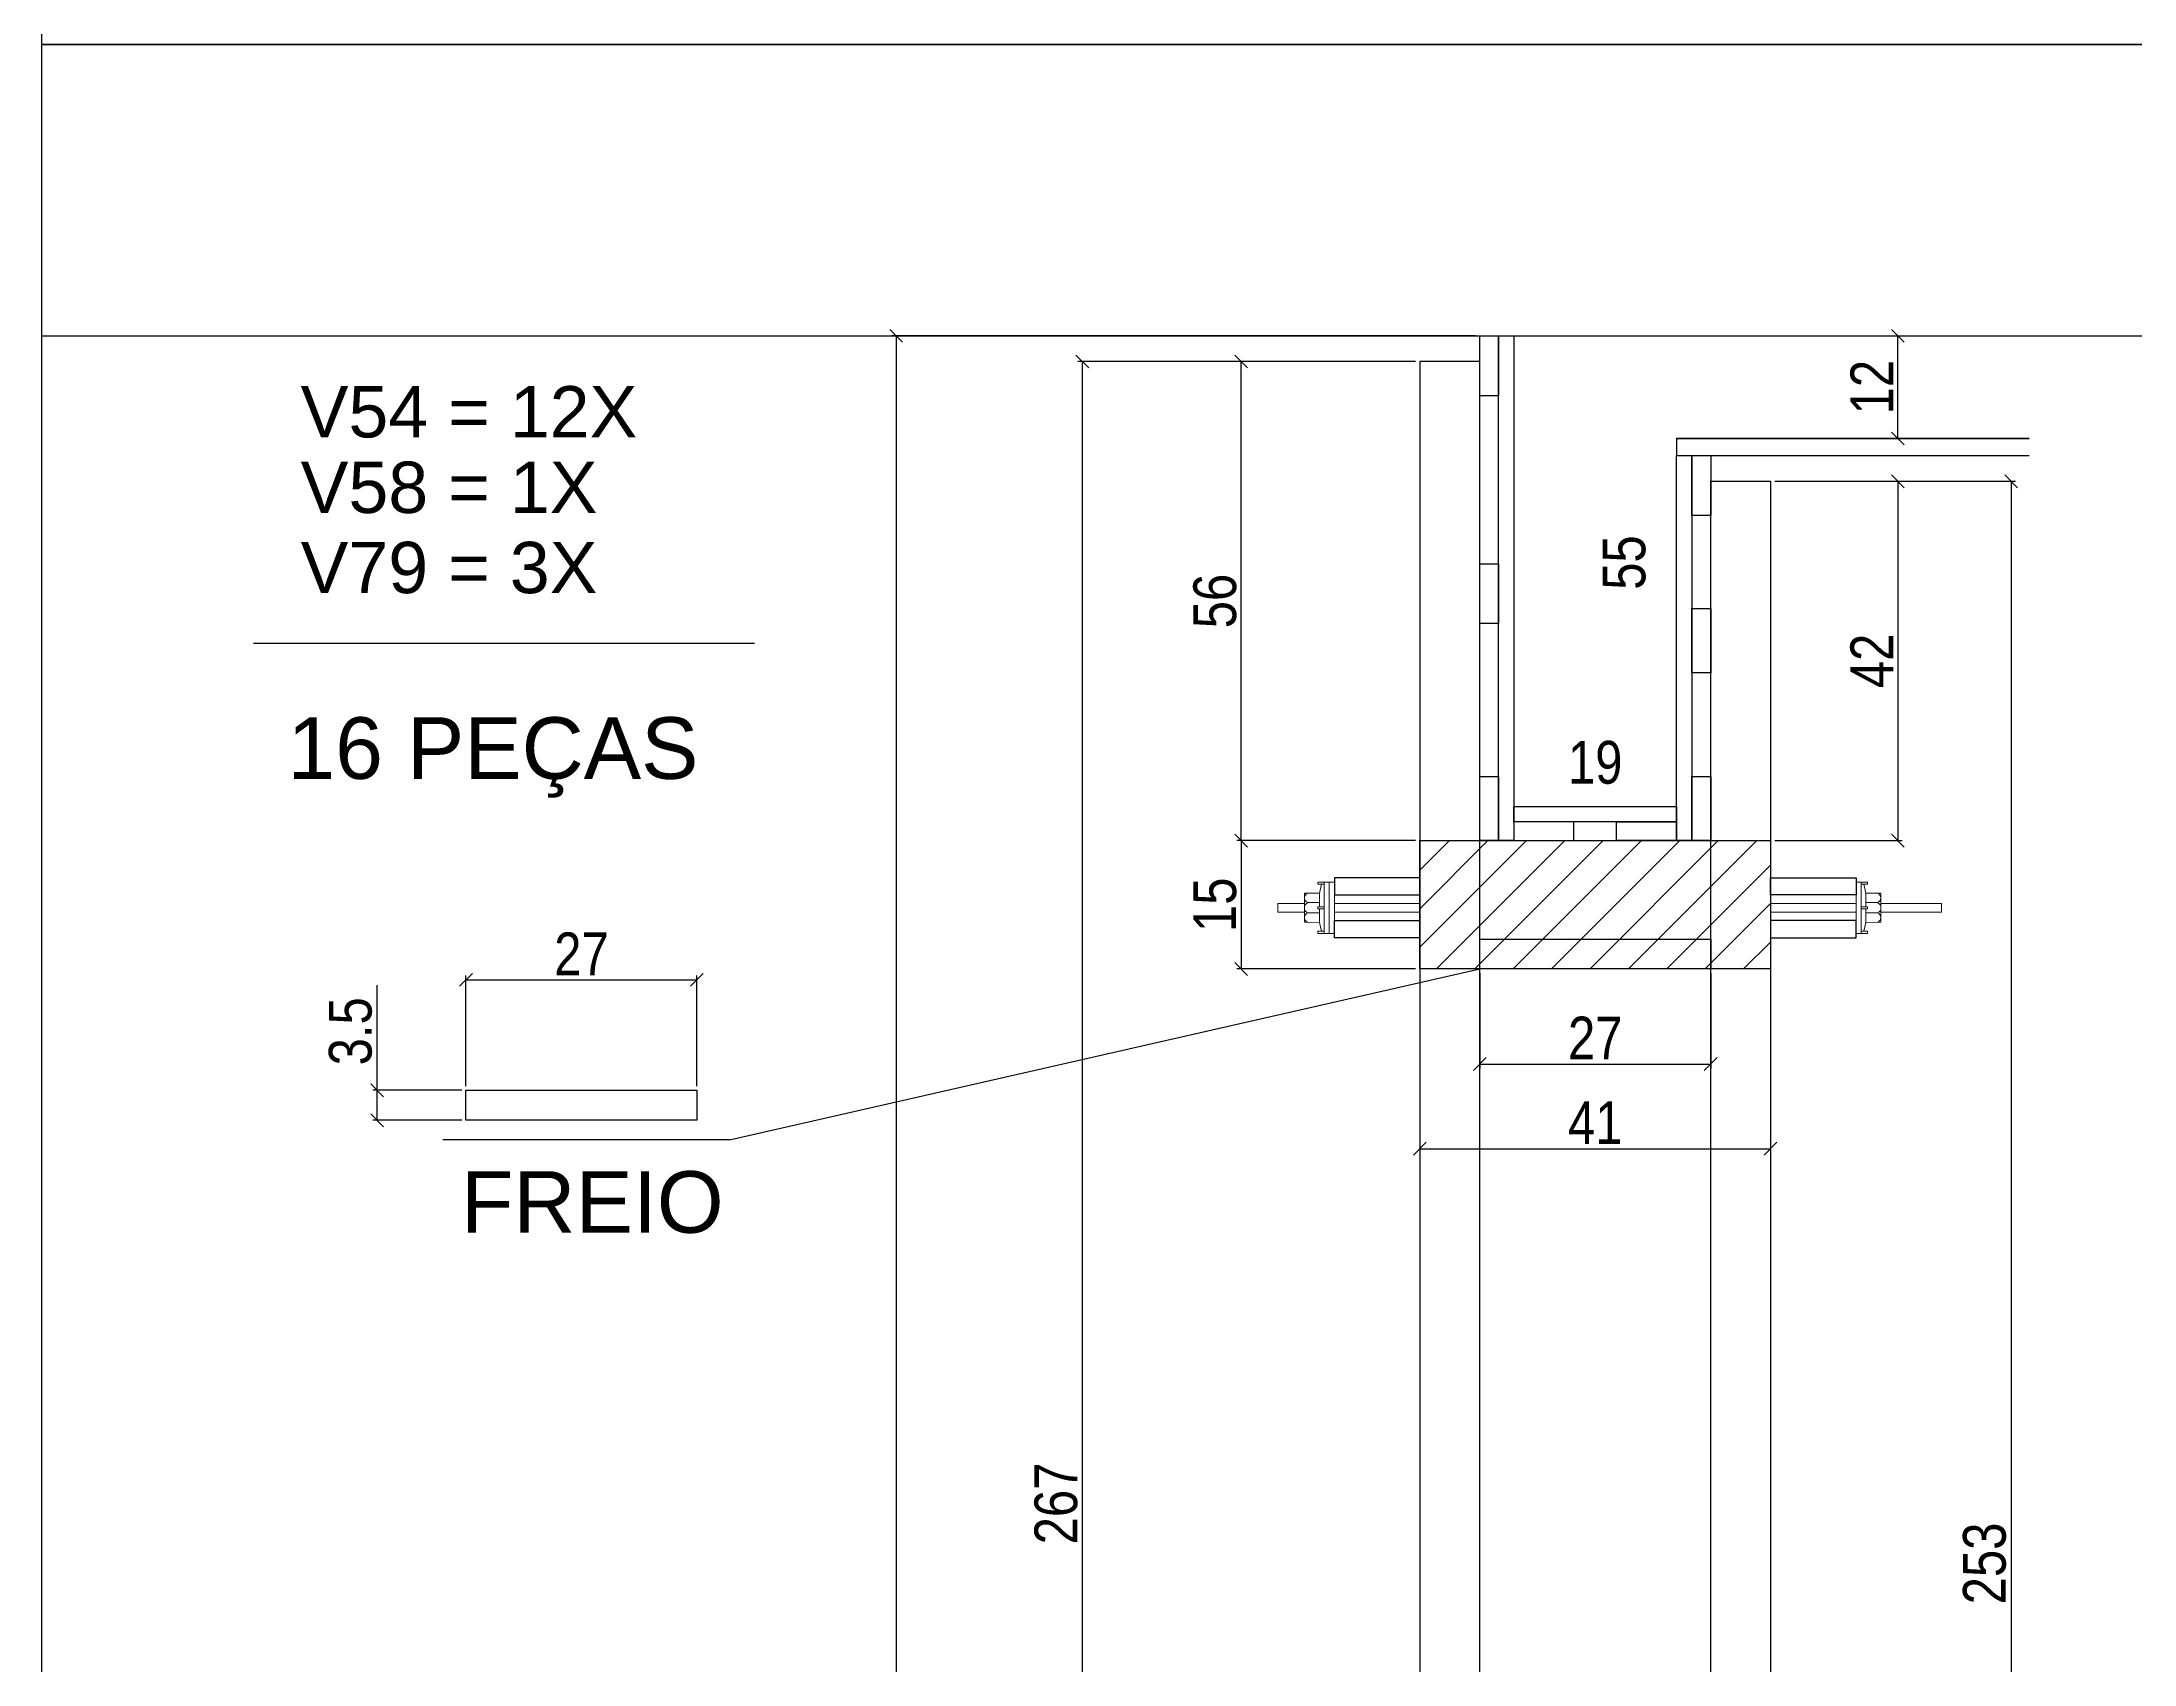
# Model space of a CAD drawing. Header units: millimetres. Extents: x 4248 to 7961, y 1155 to 5765.
# Drawn here: x 4247.6 to 4736.9, y 3082 to 3461.3 of the extents above; entities that cross this region are included whole.
import ezdxf

# ---------------------------------------------------------------- set-up
doc = ezdxf.new("R2010")
doc.units = ezdxf.units.MM
for name, color, linetype in [('1', 1, 'Continuous'), ('COTA', 241, 'Continuous'), ('GARFOS OK', 3, 'Continuous'), ('Hachura', 253, 'Continuous'), ('Painéis', 200, 'Continuous'), ('Resinado', 41, 'Continuous'), ('SARR_3.5x7', 81, 'Continuous'), ('SARR_7x7', 40, 'Continuous'), ('TIRAS REESCORAMENTO', 252, 'Continuous'), ('VIGAS', 3, 'Continuous')]:
    doc.layers.add(name, color=color, linetype=linetype)
doc.layers.add('BARRA_ANCORAGEM', color=1, linetype='Continuous', lineweight=15)
doc.styles.add('COTA TECNICA 2X', font='techl___.ttf', dxfattribs={"height": 10})
doc.styles.add('R80-50', font='arial.ttf', dxfattribs={"height": 10})
doc.dimstyles.new('SECAO', dxfattribs={"dimscale": 0.333333, "dimtxt": 5, "dimasz": 9, "dimexe": 3, "dimexo": 3, "dimgap": 3, "dimtad": 1, "dimdec": 1, "dimlfac": 0.5, "dimzin": 12, "dimdsep": 46, "dimtxsty": 'COTA TECNICA 2X', "dimblk1": 'OBLIQUE', "dimblk2": 'OBLIQUE', "dimsah": 1, "dimcen": 0.9, "dimclrd": 4, "dimclre": 4, "dimclrt": 240, "dimadec": 1, "dimazin": 3, "dimtfac": 1, "dimtdec": 1, "dimtmove": 0, "dimatfit": 3, "dimfxl": 1, "dimtolj": 1, "dimtzin": 12, "dimarcsym": 0})

# ---------------------------------------------------------------- blocks, each defined once
blk = doc.blocks.new('_Oblique')
at = {"layer": '1', "color": 0, "lineweight": -2}
blk.add_line((-0.5, -0.5), (0.5, 0.5), dxfattribs=at)
blk = doc.blocks.new('*D105')
at = {"layer": 'COTA', "color": 4, "lineweight": -2, "transparency": 16777216}
for p, q in [((4568.85, 3386.57), (4489.89, 3386.57)), ((4490.89, 3386.57), (4490.89, 2852.48)), ((4568.85, 2852.48), (4489.89, 2852.48))]:
    blk.add_line(p, q, dxfattribs=at)
at = {"layer": 'Defpoints', "color": 0, "transparency": 16777216}
for p in [(4569.85, 3386.57), (4490.89, 2852.48), (4569.85, 2852.48)]:
    blk.add_point(p, dxfattribs=at)
at = {"layer": 'COTA', "color": 4, "lineweight": -2, "transparency": 16777216, "xscale": 3, "yscale": 3, "zscale": 3}
for p, rotation in [((4490.89, 3386.57), 90), ((4490.89, 2852.48), 270)]:
    blk.add_blockref('_Oblique', p, dxfattribs=dict(at, rotation=rotation))
at = {"layer": 'COTA', "color": 240, "transparency": 16777216, "insert": (4484.78, 3119.53), "char_height": 10, "attachment_point": 5, "rotation": 90, "style": 'COTA TECNICA 2X'}
blk.add_mtext('\\A1;267', dxfattribs=at)
blk = doc.blocks.new('*D111')
at = {"layer": 'COTA', "color": 4, "lineweight": -2, "transparency": 16777216}
for p, q in [((4568.85, 3386.57), (4527.05, 3386.57)), ((4528.05, 3274.52), (4528.05, 3386.57)), ((4568.85, 3274.52), (4527.05, 3274.52))]:
    blk.add_line(p, q, dxfattribs=at)
at = {"layer": 'Defpoints', "color": 0, "transparency": 16777216}
for p in [(4528.05, 3386.57), (4569.85, 3386.57), (4569.85, 3274.52)]:
    blk.add_point(p, dxfattribs=at)
at = {"layer": 'COTA', "color": 4, "lineweight": -2, "transparency": 16777216, "xscale": 3, "yscale": 3, "zscale": 3}
for p, rotation in [((4528.05, 3386.57), 90), ((4528.05, 3274.52), 270)]:
    blk.add_blockref('_Oblique', p, dxfattribs=dict(at, rotation=rotation))
at = {"layer": 'COTA', "color": 240, "transparency": 16777216, "insert": (4521.94, 3330.55), "char_height": 10, "attachment_point": 5, "rotation": 90, "style": 'COTA TECNICA 2X'}
blk.add_mtext('\\A1;56', dxfattribs=at)
blk = doc.blocks.new('*D112')
at = {"layer": 'COTA', "color": 4, "lineweight": -2, "transparency": 16777216}
for p, q in [((4652.85, 3358.55), (4682.6, 3358.55)), ((4681.6, 3358.55), (4681.6, 3274.52)), ((4652.85, 3274.52), (4682.6, 3274.52))]:
    blk.add_line(p, q, dxfattribs=at)
at = {"layer": 'Defpoints', "color": 0, "transparency": 16777216}
for p in [(4651.85, 3358.55), (4651.85, 3274.52), (4681.6, 3274.52)]:
    blk.add_point(p, dxfattribs=at)
at = {"layer": 'COTA', "color": 4, "lineweight": -2, "transparency": 16777216, "xscale": 3, "yscale": 3, "zscale": 3}
for p, rotation in [((4681.6, 3358.55), 90), ((4681.6, 3274.52), 270)]:
    blk.add_blockref('_Oblique', p, dxfattribs=dict(at, rotation=rotation))
at = {"layer": 'COTA', "color": 240, "transparency": 16777216, "insert": (4675.53, 3316.54), "char_height": 10, "attachment_point": 5, "rotation": 90, "style": 'COTA TECNICA 2X'}
blk.add_mtext('\\A1;42', dxfattribs=at)
blk = doc.blocks.new('*D113')
at = {"layer": 'COTA', "color": 4, "lineweight": -2, "transparency": 16777216}
for p, q in [((4582.85, 3392.57), (4446.38, 3392.57)), ((4447.38, 3392.57), (4447.38, 2746.48)), ((4568.85, 2746.48), (4446.38, 2746.48))]:
    blk.add_line(p, q, dxfattribs=at)
at = {"layer": 'Defpoints', "color": 0, "transparency": 16777216}
for p in [(4583.85, 3392.57), (4447.38, 2746.48), (4569.85, 2746.48)]:
    blk.add_point(p, dxfattribs=at)
at = {"layer": 'COTA', "color": 4, "lineweight": -2, "transparency": 16777216, "xscale": 3, "yscale": 3, "zscale": 3}
for p, rotation in [((4447.38, 3392.57), 90), ((4447.38, 2746.48), 270)]:
    blk.add_blockref('_Oblique', p, dxfattribs=dict(at, rotation=rotation))
at = {"layer": 'COTA', "color": 240, "transparency": 16777216, "insert": (4441.16, 3069.53), "char_height": 10, "attachment_point": 5, "rotation": 90, "style": 'COTA TECNICA 2X'}
blk.add_mtext('\\A1;323', dxfattribs=at)
blk = doc.blocks.new('*D115')
at = {"layer": 'Defpoints', "color": 0, "transparency": 16777216}
for p in [(4616.88, 3392.57), (4623.74, 3392.57), (4616.88, 3282.52)]:
    blk.add_point(p, dxfattribs=at)
at = {"layer": 'COTA', "color": 240, "transparency": 16777216, "insert": (4617.63, 3339.55), "char_height": 10, "attachment_point": 5, "rotation": 90, "style": 'COTA TECNICA 2X'}
blk.add_mtext('\\A1;55', dxfattribs=at)
blk = doc.blocks.new('*D116')
at = {"layer": 'Defpoints', "color": 0, "transparency": 16777216}
for p in [(4591.85, 3286.68), (4629.85, 3286.68), (4629.85, 3286.68)]:
    blk.add_point(p, dxfattribs=at)
at = {"layer": 'COTA', "color": 240, "transparency": 16777216, "insert": (4610.85, 3292.77), "char_height": 10, "attachment_point": 5, "style": 'COTA TECNICA 2X'}
blk.add_mtext('\\A1;19', dxfattribs=at)
blk = doc.blocks.new('*D118')
at = {"layer": 'COTA', "color": 4, "lineweight": -2, "transparency": 16777216}
for p, q in [((4679.44, 3392.57), (4682.6, 3392.57)), ((4681.6, 3368.57), (4681.6, 3392.57)), ((4679.44, 3368.57), (4682.6, 3368.57))]:
    blk.add_line(p, q, dxfattribs=at)
at = {"layer": 'Defpoints', "color": 0, "transparency": 16777216}
for p in [(4678.44, 3392.57), (4681.6, 3392.57), (4678.44, 3368.57)]:
    blk.add_point(p, dxfattribs=at)
at = {"layer": 'COTA', "color": 4, "lineweight": -2, "transparency": 16777216, "xscale": 3, "yscale": 3, "zscale": 3}
for p, rotation in [((4681.6, 3392.57), 90), ((4681.6, 3368.57), 270)]:
    blk.add_blockref('_Oblique', p, dxfattribs=dict(at, rotation=rotation))
at = {"layer": 'COTA', "color": 240, "transparency": 16777216, "insert": (4675.54, 3380.57), "char_height": 10, "attachment_point": 5, "rotation": 90, "style": 'COTA TECNICA 2X'}
blk.add_mtext('\\A1;12', dxfattribs=at)
blk = doc.blocks.new('*D119')
at = {"layer": 'COTA', "color": 4, "lineweight": -2, "transparency": 16777216}
for p, q in [((4653.85, 3358.55), (4709.14, 3358.55)), ((4708.14, 3358.55), (4708.14, 2852.48)), ((4653.85, 2852.48), (4709.14, 2852.48))]:
    blk.add_line(p, q, dxfattribs=at)
at = {"layer": 'Defpoints', "color": 0, "transparency": 16777216}
for p in [(4652.85, 3358.55), (4652.85, 2852.48), (4708.14, 2852.48)]:
    blk.add_point(p, dxfattribs=at)
at = {"layer": 'COTA', "color": 4, "lineweight": -2, "transparency": 16777216, "xscale": 3, "yscale": 3, "zscale": 3}
for p, rotation in [((4708.14, 3358.55), 90), ((4708.14, 2852.48), 270)]:
    blk.add_blockref('_Oblique', p, dxfattribs=dict(at, rotation=rotation))
at = {"layer": 'COTA', "color": 240, "transparency": 16777216, "insert": (4701.92, 3105.51), "char_height": 10, "attachment_point": 5, "rotation": 90, "style": 'COTA TECNICA 2X'}
blk.add_mtext('\\A1;253', dxfattribs=at)
blk = doc.blocks.new('A$C51C4441F')
at = {"layer": 'BARRA_ANCORAGEM'}
for p, q in [((-2.25, 3.4), (-1.79, 5.5)), ((-2.25, 3.4), (-5.81, 3.39)), ((-5.81, 3.39), (-5.81, -3.39)), ((-2.25, 1.2), (-5.02, 1.2)), ((-2.25, 3.4), (-2.25, 3.4)), ((-2.25, 3.4), (-2.25, 0.25)), ((-2.25, -3.4), (-5.81, -3.39)), ((-2.25, -1.2), (-5.02, -1.2)), ((-2.25, -0.25), (-2.25, -3.4)), ((-2.25, -3.4), (-1.79, -5.5))]:
    blk.add_line(p, q, dxfattribs=at)
for points in [[(-2.7, 6), (-1.2, 6), (-1.2, 5.5), (-2.7, 5.5)], [(-1.2, -6), (0, -6), (0, 6), (-1.2, 6)], [(-2.7, 0.25), (-1.2, 0.25), (-1.2, -0.25), (-2.7, -0.25)], [(-2.7, -6), (-1.2, -6), (-1.2, -5.5), (-2.7, -5.5)]]:
    blk.add_lwpolyline(points, close=True, dxfattribs=at)
for centre, radius, start, end in [((-4.66, 2.3), 1.15, 107.7845, 252.2718), ((-4.52, 0), 1.3, 112.648, 247.4083), ((-4.66, -2.3), 1.15, 107.7845, 252.2718)]:
    blk.add_arc(centre, radius, start, end, dxfattribs=at)
blk = doc.blocks.new('*D162')
at = {"layer": 'COTA', "color": 4, "lineweight": -2, "transparency": 16777216}
for p, q in [((4325.98, 3216.14), (4325.98, 3240.74)), ((4345.76, 3216.14), (4324.98, 3216.14)), ((4325.98, 3209.14), (4325.98, 3216.14)), ((4345.76, 3209.14), (4324.98, 3209.14))]:
    blk.add_line(p, q, dxfattribs=at)
at = {"layer": 'Defpoints', "color": 0, "transparency": 16777216}
for p in [(4325.98, 3216.14), (4346.76, 3216.14), (4346.76, 3209.14)]:
    blk.add_point(p, dxfattribs=at)
at = {"layer": 'COTA', "color": 4, "lineweight": -2, "transparency": 16777216, "xscale": 3, "yscale": 3, "zscale": 3}
for p, rotation in [((4325.98, 3216.14), 90), ((4325.98, 3209.14), 270)]:
    blk.add_blockref('_Oblique', p, dxfattribs=dict(at, rotation=rotation))
at = {"layer": 'COTA', "color": 240, "transparency": 16777216, "insert": (4319.76, 3229.94), "char_height": 10, "attachment_point": 5, "rotation": 90, "style": 'COTA TECNICA 2X'}
blk.add_mtext('\\A1;3.5', dxfattribs=at)
blk = doc.blocks.new('*D435')
at = {"layer": 'COTA', "color": 4, "lineweight": -2, "transparency": 16777216}
for p, q in [((4346.76, 3217.14), (4346.76, 3242.97)), ((4346.76, 3241.97), (4400.76, 3241.97)), ((4400.76, 3217.14), (4400.76, 3242.97))]:
    blk.add_line(p, q, dxfattribs=at)
at = {"layer": 'Defpoints', "color": 0, "transparency": 16777216}
for p in [(4400.76, 3241.97), (4346.76, 3216.14), (4400.76, 3216.14)]:
    blk.add_point(p, dxfattribs=at)
at = {"layer": 'COTA', "color": 4, "lineweight": -2, "transparency": 16777216, "xscale": 3, "yscale": 3, "zscale": 3, "rotation": 180}
blk.add_blockref('_Oblique', (4346.76, 3241.97), dxfattribs=at)
at = {"layer": 'COTA', "color": 4, "lineweight": -2, "transparency": 16777216, "xscale": 3, "yscale": 3, "zscale": 3}
blk.add_blockref('_Oblique', (4400.76, 3241.97), dxfattribs=at)
at = {"layer": 'COTA', "color": 240, "transparency": 16777216, "insert": (4373.76, 3248.05), "char_height": 10, "attachment_point": 5, "style": 'COTA TECNICA 2X'}
blk.add_mtext('\\A1;27', dxfattribs=at)
blk = doc.blocks.new('*D436')
at = {"layer": 'COTA', "color": 4, "lineweight": -2, "transparency": 16777216}
for p, q in [((4568.85, 3274.52), (4527.05, 3274.52)), ((4528.05, 3274.52), (4528.05, 3244.52)), ((4568.85, 3244.52), (4527.05, 3244.52))]:
    blk.add_line(p, q, dxfattribs=at)
at = {"layer": 'Defpoints', "color": 0, "transparency": 16777216}
for p in [(4569.85, 3274.52), (4528.05, 3244.52), (4569.85, 3244.52)]:
    blk.add_point(p, dxfattribs=at)
at = {"layer": 'COTA', "color": 4, "lineweight": -2, "transparency": 16777216, "xscale": 3, "yscale": 3, "zscale": 3}
for p, rotation in [((4528.05, 3274.52), 90), ((4528.05, 3244.52), 270)]:
    blk.add_blockref('_Oblique', p, dxfattribs=dict(at, rotation=rotation))
at = {"layer": 'COTA', "color": 240, "transparency": 16777216, "insert": (4521.94, 3259.52), "char_height": 10, "attachment_point": 5, "rotation": 90, "style": 'COTA TECNICA 2X'}
blk.add_mtext('\\A1;15', dxfattribs=at)
blk = doc.blocks.new('*D437')
at = {"layer": 'COTA', "color": 4, "lineweight": -2, "transparency": 16777216}
for p, q in [((4583.85, 3243.52), (4583.85, 3221.28)), ((4637.85, 3243.52), (4637.85, 3221.28)), ((4583.85, 3222.28), (4637.85, 3222.28))]:
    blk.add_line(p, q, dxfattribs=at)
at = {"layer": 'Defpoints', "color": 0, "transparency": 16777216}
for p in [(4583.85, 3244.52), (4637.85, 3244.52), (4637.85, 3222.28)]:
    blk.add_point(p, dxfattribs=at)
at = {"layer": 'COTA', "color": 4, "lineweight": -2, "transparency": 16777216, "xscale": 3, "yscale": 3, "zscale": 3, "rotation": 180}
blk.add_blockref('_Oblique', (4583.85, 3222.28), dxfattribs=at)
at = {"layer": 'COTA', "color": 4, "lineweight": -2, "transparency": 16777216, "xscale": 3, "yscale": 3, "zscale": 3}
blk.add_blockref('_Oblique', (4637.85, 3222.28), dxfattribs=at)
at = {"layer": 'COTA', "color": 240, "transparency": 16777216, "insert": (4610.85, 3228.36), "char_height": 10, "attachment_point": 5, "style": 'COTA TECNICA 2X'}
blk.add_mtext('\\A1;27', dxfattribs=at)
blk = doc.blocks.new('*D438')
at = {"layer": 'COTA', "color": 4, "lineweight": -2, "transparency": 16777216}
for p, q in [((4569.85, 3243.52), (4569.85, 3201.49)), ((4651.85, 3243.52), (4651.85, 3201.49)), ((4569.85, 3202.49), (4651.85, 3202.49))]:
    blk.add_line(p, q, dxfattribs=at)
at = {"layer": 'Defpoints', "color": 0, "transparency": 16777216}
for p in [(4569.85, 3244.52), (4651.85, 3244.52), (4651.85, 3202.49)]:
    blk.add_point(p, dxfattribs=at)
at = {"layer": 'COTA', "color": 4, "lineweight": -2, "transparency": 16777216, "xscale": 3, "yscale": 3, "zscale": 3, "rotation": 180}
blk.add_blockref('_Oblique', (4569.85, 3202.49), dxfattribs=at)
at = {"layer": 'COTA', "color": 4, "lineweight": -2, "transparency": 16777216, "xscale": 3, "yscale": 3, "zscale": 3}
blk.add_blockref('_Oblique', (4651.85, 3202.49), dxfattribs=at)
at = {"layer": 'COTA', "color": 240, "transparency": 16777216, "insert": (4610.85, 3208.56), "char_height": 10, "attachment_point": 5, "style": 'COTA TECNICA 2X'}
blk.add_mtext('\\A1;41', dxfattribs=at)

msp = doc.modelspace()

# ---------------------------------------------------------------- hatches: boundary and pattern name
at = {"layer": 'COTA'}
h = msp.add_hatch(dxfattribs=at)
h.set_pattern_fill('ANSI31', color=256, scale=2, style=0)
h.set_pattern_definition([(45, (-20045.1055, -210022.545), (-4.49012806, 4.49012806), [])])
h.paths.add_polyline_path([(4651.85, 3244.52), (4651.85, 3274.52), (4569.85, 3274.52), (4569.85, 3244.52)])

# ---------------------------------------------------------------- linework, layer by layer
at = {"layer": 'BARRA_ANCORAGEM'}
for points in [[(4548.65, 3264.82), (4549.85, 3264.82), (4549.85, 3252.82), (4548.65, 3252.82)], [(4673.05, 3264.82), (4671.85, 3264.82), (4671.85, 3252.82), (4673.05, 3252.82)], [(4536.65, 3257.82), (4542.83, 3257.82), (4542.83, 3259.82), (4536.65, 3259.82)], [(4549.85, 3257.82), (4569.85, 3257.82), (4569.85, 3259.82), (4549.85, 3259.82)], [(4671.85, 3257.82), (4651.85, 3257.82), (4651.85, 3259.82), (4671.85, 3259.82)], [(4677.66, 3257.82), (4691.85, 3257.82), (4691.85, 3259.82), (4677.66, 3259.82)]]:
    msp.add_lwpolyline(points, close=True, dxfattribs=at)
at = {"layer": 'COTA', "color": 1}
msp.add_line((4247.57, 3392.57), (7744.04, 3392.57), dxfattribs=at)
at = {"layer": 'GARFOS OK', "color": 3}
for q in [(4583.85, 3244.52), (4341.34, 3204.6)]:
    msp.add_line((4408.36, 3204.6), q, dxfattribs=at)
at = {"layer": 'Hachura', "color": 7}
msp.add_line((4297.05, 3320.66), (4414.2, 3320.66), dxfattribs=at)
at = {"layer": 'Painéis'}
msp.add_lwpolyline([(4651.85, 3244.52), (4569.85, 3244.52), (4569.85, 3274.52), (4651.85, 3274.52)], close=True, dxfattribs=at)
at = {"layer": 'Resinado'}
msp.add_line((4629.85, 3368.57), (4712.33, 3368.57), dxfattribs=at)
at = {"layer": 'SARR_3.5x7', "linetype": 'Continuous'}
msp.add_lwpolyline([(4346.76, 3216.14), (4400.76, 3216.14), (4400.76, 3209.14), (4346.76, 3209.14)], close=True, dxfattribs=at)
at = {"layer": 'SARR_7x7', "linetype": 'Continuous'}
for points in [[(4569.85, 2852.48), (4583.85, 2852.48), (4583.85, 3386.57), (4569.85, 3386.57)], [(4651.85, 2852.48), (4637.85, 2852.48), (4637.85, 3358.55), (4651.85, 3358.55)], [(4583.85, 3251.52), (4637.85, 3251.52), (4637.85, 3244.52), (4583.85, 3244.52)]]:
    msp.add_lwpolyline(points, close=True, dxfattribs=at)
at = {"layer": 'TIRAS REESCORAMENTO', "linetype": 'ByBlock'}
for p, q in [((4591.85, 3392.57), (4712.81, 3392.57)), ((4629.85, 3364.57), (4712.33, 3364.57))]:
    msp.add_line(p, q, dxfattribs=at)
for points in [[(4583.85, 3392.57), (4588.25, 3392.57), (4588.25, 3378.57), (4583.85, 3378.57)], [(4633.45, 3364.57), (4637.85, 3364.57), (4637.85, 3350.57), (4633.45, 3350.57)], [(4583.85, 3339.28), (4588.25, 3339.28), (4588.25, 3325.28), (4583.85, 3325.28)], [(4633.45, 3328.78), (4637.85, 3328.78), (4637.85, 3313.78), (4633.45, 3313.78)], [(4583.85, 3289.52), (4588.25, 3289.52), (4588.25, 3274.52), (4583.85, 3274.52)], [(4633.45, 3289.52), (4637.85, 3289.52), (4637.85, 3274.52), (4633.45, 3274.52)], [(4629.85, 3278.92), (4591.85, 3278.92), (4591.85, 3282.52), (4629.85, 3282.52)], [(4605.85, 3274.52), (4605.85, 3278.92), (4591.85, 3278.92), (4591.85, 3274.52)], [(4615.81, 3274.52), (4615.81, 3278.92), (4629.85, 3278.92), (4629.85, 3274.52)], [(4549.85, 3261.82), (4569.85, 3261.82), (4569.85, 3265.82), (4549.85, 3265.82)], [(4671.85, 3261.82), (4651.85, 3261.82), (4651.85, 3265.82), (4671.85, 3265.82)], [(4549.85, 3255.82), (4569.85, 3255.82), (4569.85, 3251.82), (4549.85, 3251.82)], [(4671.85, 3255.82), (4651.85, 3255.82), (4651.85, 3251.82), (4671.85, 3251.82)]]:
    msp.add_lwpolyline(points, close=True, dxfattribs=at)
for points in [[(4591.85, 3274.52), (4588.25, 3274.52), (4588.25, 3392.57), (4591.85, 3392.57), (4591.85, 3274.52)], [(4712.33, 3368.57), (4629.85, 3368.57), (4629.85, 3364.57), (4712.33, 3364.57)], [(4633.45, 3274.52), (4629.85, 3274.52), (4629.85, 3364.57), (4633.45, 3364.57), (4633.45, 3274.52)]]:
    msp.add_lwpolyline(points, dxfattribs=at)
at = {"layer": 'VIGAS'}
for points in [[(4747.07, 3460.65), (4247.57, 3460.65), (4247.57, 4268.95), (4747.07, 4268.95)], [(4747.07, 2692.22), (4247.57, 2692.22), (4247.57, 3460.65), (4747.07, 3460.65)]]:
    msp.add_lwpolyline(points, close=True, dxfattribs=at)

# ---------------------------------------------------------------- block references
at = {"layer": 'BARRA_ANCORAGEM', "xscale": -1, "rotation": 180}
msp.add_blockref('A$C51C4441F', (4548.65, 3258.82), dxfattribs=at)
at = {"layer": 'BARRA_ANCORAGEM', "xscale": -1}
msp.add_blockref('A$C51C4441F', (4671.85, 3258.82), dxfattribs=at)

# ---------------------------------------------------------------- texts
at = {"layer": 'VIGAS', "color": 7, "style": 'R80-50'}
for s, p in [('V54 = 12X', (4308.09, 3368.8)), ('V58 = 1X', (4308.09, 3351.14)), ('V79 = 3X', (4308.09, 3332.39))]:
    msp.add_text(s, height=12, dxfattribs=at).set_placement(p)
at = {"layer": 'VIGAS', "color": 7, "char_height": 14.4, "attachment_point": 1, "style": 'R80-50'}
for s, insert in [('16 PEÇAS', (4304.98, 3303.37)), ('FREIO', (4345.57, 3197.23))]:
    msp.add_mtext_dynamic_manual_height_columns(s, width=162.221, gutter_width=50, heights=[0], dxfattribs=dict(at, insert=insert))

# ---------------------------------------------------------------- dimensions: what is measured, and where the dimension line sits
at = {"layer": 'COTA', "color": 3}
for base, p1, p2, picture, middle in [((4447.38, 2746.48), (4583.85, 3392.57), (4569.85, 2746.48), '*D113', (4441.16, 3069.53)), ((4681.6, 3392.57), (4678.44, 3368.57), (4678.44, 3392.57), '*D118', (4675.54, 3380.57)), ((4490.89, 2852.48), (4569.85, 3386.57), (4569.85, 2852.48), '*D105', (4484.78, 3119.53)), ((4528.05, 3386.57), (4569.85, 3274.52), (4569.85, 3386.57), '*D111', (4521.94, 3330.55)), ((4681.6, 3274.52), (4651.85, 3358.55), (4651.85, 3274.52), '*D112', (4675.53, 3316.54)), ((4708.14, 2852.48), (4652.85, 3358.55), (4652.85, 2852.48), '*D119', (4701.92, 3105.51)), ((4528.05, 3244.52), (4569.85, 3274.52), (4569.85, 3244.52), '*D436', (4521.94, 3259.52)), ((4325.98, 3216.14), (4346.76, 3209.14), (4346.76, 3216.14), '*D162', (4319.76, 3229.94))]:
    dim = msp.add_linear_dim(base=base, p1=p1, p2=p2, angle=90, dimstyle='SECAO', dxfattribs=at)
    dim.commit()
    dim.dimension.update_dxf_attribs({"geometry": picture, "text_midpoint": middle})
dim = msp.add_linear_dim(base=(4623.74, 3392.57), p1=(4616.88, 3282.52), p2=(4616.88, 3392.57), angle=90, dimstyle='SECAO', override={"dimse1": 1, "dimse2": 1, "dimsd1": 1, "dimsd2": 1}, dxfattribs=at)
dim.commit()
dim.dimension.update_dxf_attribs({"geometry": '*D115', "text_midpoint": (4623.74, 3339.55), "dimtype": 160})
dim = msp.add_linear_dim(base=(4629.85, 3286.68), p1=(4591.85, 3286.68), p2=(4629.85, 3286.68), dimstyle='SECAO', override={"dimse1": 1, "dimse2": 1, "dimsd1": 1, "dimsd2": 1}, dxfattribs=at)
dim.commit()
dim.dimension.update_dxf_attribs({"geometry": '*D116', "text_midpoint": (4610.85, 3292.77)})
for base, p1, p2, picture, middle in [((4400.76, 3241.97), (4346.76, 3216.14), (4400.76, 3216.14), '*D435', (4373.76, 3248.05)), ((4651.85, 3202.49), (4569.85, 3244.52), (4651.85, 3244.52), '*D438', (4610.85, 3208.56)), ((4637.85, 3222.28), (4583.85, 3244.52), (4637.85, 3244.52), '*D437', (4610.85, 3228.36))]:
    dim = msp.add_linear_dim(base=base, p1=p1, p2=p2, dimstyle='SECAO', dxfattribs=at)
    dim.commit()
    dim.dimension.update_dxf_attribs({"geometry": picture, "text_midpoint": middle})

doc.saveas('drawing.dxf')
